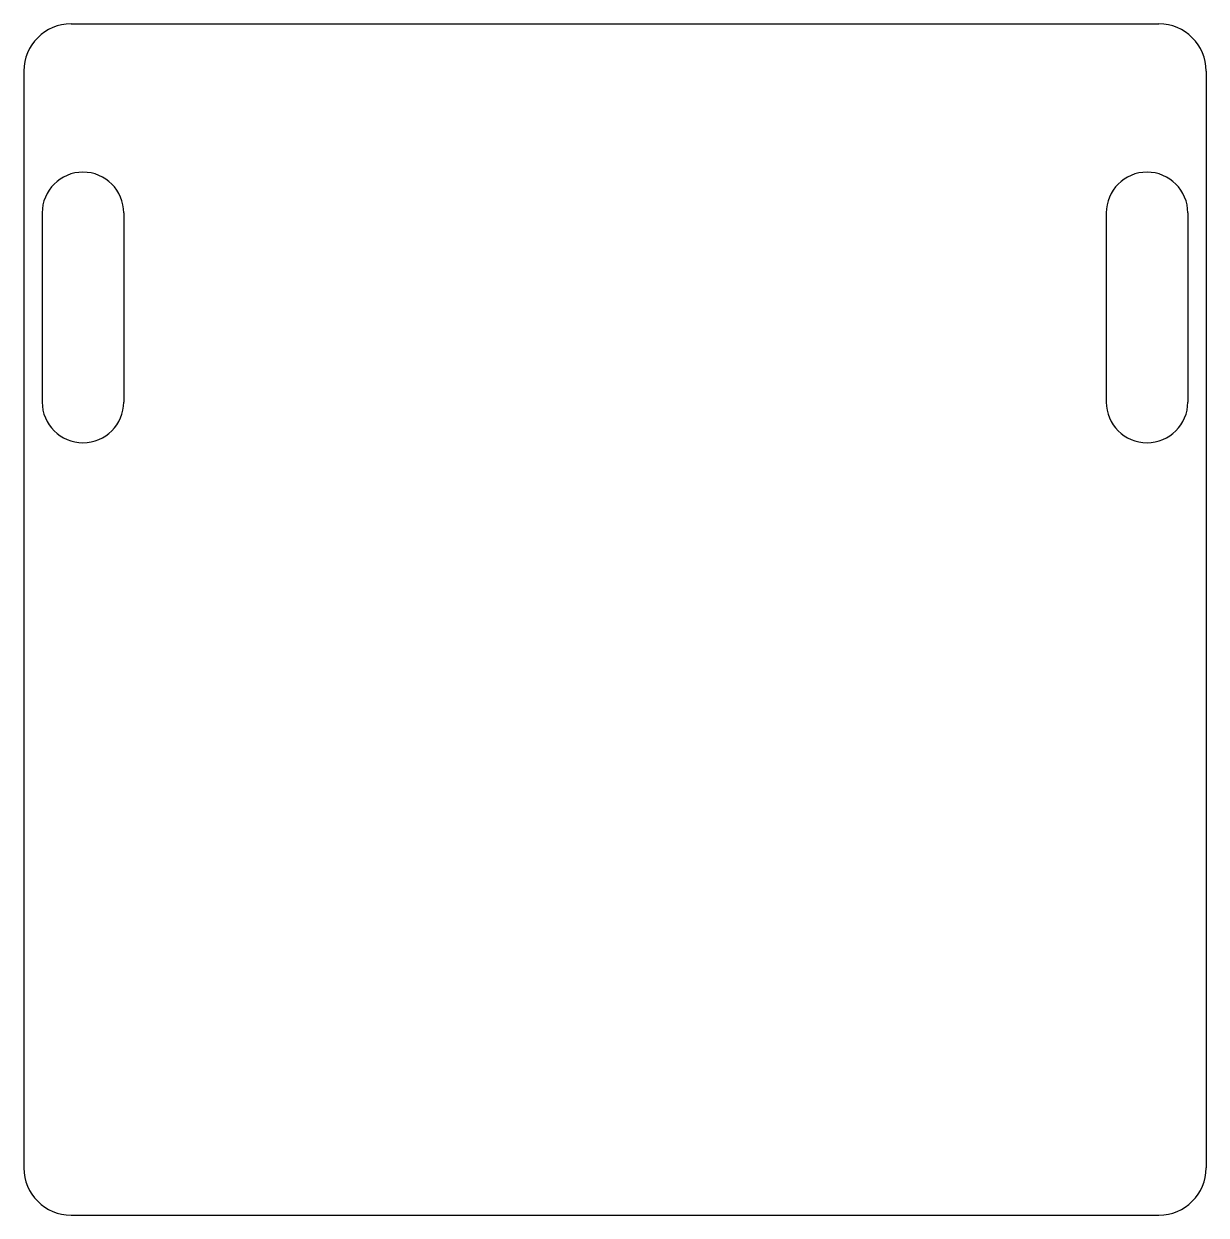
# Model space of a CAD drawing. Header units: millimetres. Extents: x -2.5 to 47.5, y -42.4 to 8.
import ezdxf

# ---------------------------------------------------------------- set-up
doc = ezdxf.new("R2010")
doc.units = ezdxf.units.MM

msp = doc.modelspace()

# ---------------------------------------------------------------- linework, layer by layer
at = {"color": 7, "linetype": 'Continuous', "lineweight": 25}
for p, q in [((-0.5, 8), (45.5, 8)), ((-2.5, 6), (-2.5, -40.4)), ((47.5, 6), (47.5, -40.4)), ((-1.725, 0), (-1.725, -8)), ((1.725, 0), (1.725, -8)), ((43.275, 0), (43.275, -8)), ((46.725, 0), (46.725, -8)), ((-0.5, -42.4), (45.5, -42.4))]:
    msp.add_line(p, q, dxfattribs=at)
for centre, radius, start, end in [((-0.5, 6), 2, 90, 180), ((45.5, 6), 2, 0, 90), ((0, 0), 1.725, 0, 180), ((45, 0), 1.725, 0, 180), ((0, -8), 1.725, 180, 0), ((45, -8), 1.725, 180, 0), ((-0.5, -40.4), 2, 180, 270), ((45.5, -40.4), 2, 270, 0)]:
    msp.add_arc(centre, radius, start, end, dxfattribs=at)

doc.saveas('drawing.dxf')
